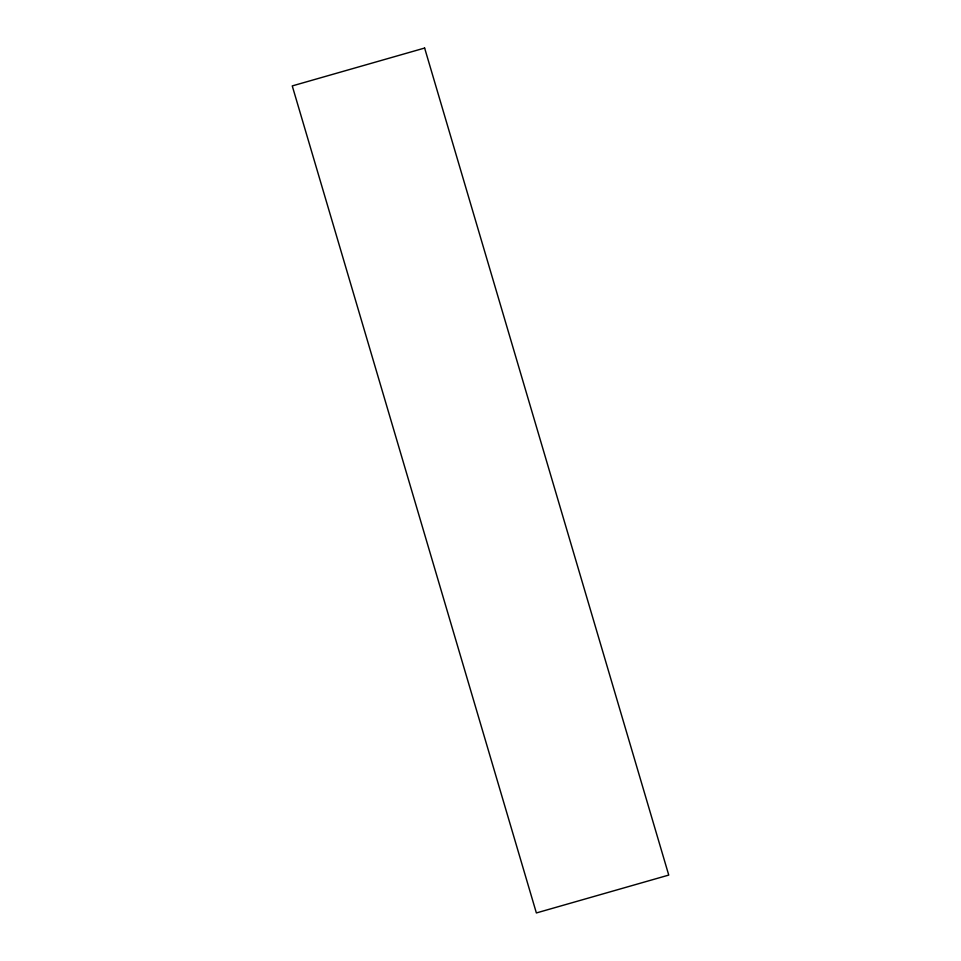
<?xml version="1.0" encoding="UTF-8"?>
<svg xmlns="http://www.w3.org/2000/svg" width="961" height="961" viewBox="0 0 961 961"><rect width="100%" height="100%" fill="white"/><g stroke="black" fill="none" stroke-linecap="round" stroke-linejoin="round"><path stroke-width="1.44" d="M424.63 48.05L292.252 85.913L536.37 912.95L668.748 875.087L424.63 48.05"/></g></svg>
